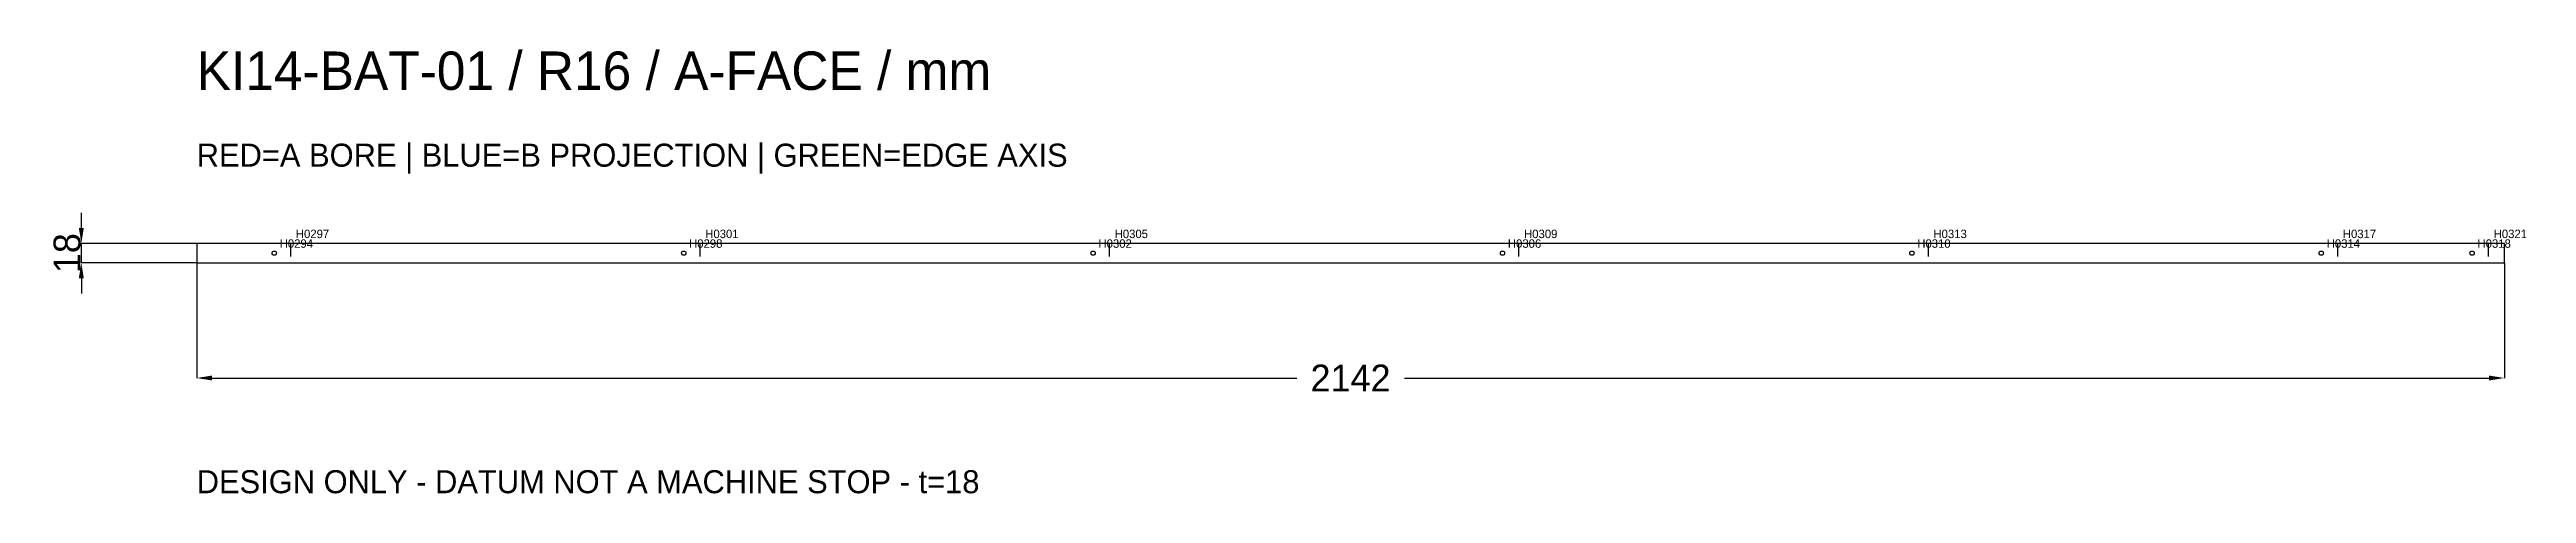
# Model space of a CAD drawing. Header units: millimetres. Extents: x -137 to 2162, y -215 to 198.
import ezdxf

# ---------------------------------------------------------------- set-up
doc = ezdxf.new("R2010")
doc.units = ezdxf.units.MM
for name, color, linetype in [('BORE_B', 5, 'Continuous'), ('CONTOUR', 7, 'Continuous'), ('EDGE_BORE', 3, 'Continuous'), ('TEXT', 7, 'Continuous')]:
    doc.layers.add(name, color=color, linetype=linetype)
doc.dimstyles.get("Standard").update_dxf_attribs({"dimtxt": 2.5, "dimasz": 2.5, "dimexe": 1.25, "dimexo": 0.625, "dimtad": 1, "dimcen": 2.5, "dimazin": 3, "dimtfac": 1, "dimtmove": 0, "dimatfit": 3})

# ---------------------------------------------------------------- blocks, each defined once
blk = doc.blocks.new('_CLOSEDFILLED')
at = {"color": 0, "linetype": 'BYBLOCK'}
blk.add_solid([(-1, 0.16), (0, 0), (-1, -0.16)], dxfattribs=at)
blk = doc.blocks.new('*D1')
at = {"color": 2}
for p, q in [((0, 0), (0, -107.1)), ((2142, 0), (2142, -107.1)), ((14.28, -107.1), (1021.02, -107.1)), ((1120.98, -107.1), (2127.72, -107.1))]:
    blk.add_line(p, q, dxfattribs=at)
at = {"layer": 'Defpoints'}
for p in [(0, 0), (2142, 0), (0, -107.1)]:
    blk.add_point(p, dxfattribs=at)
at = {"color": 2, "xscale": 14.280000000000001, "yscale": 14.280000000000001, "rotation": 180}
blk.add_blockref('_CLOSEDFILLED', (0, -107.1), dxfattribs=at)
at = {"color": 2, "xscale": 14.280000000000001, "yscale": 14.280000000000001}
blk.add_blockref('_CLOSEDFILLED', (2142, -107.1), dxfattribs=at)
at = {"color": 7, "insert": (1071, -107.1), "char_height": 24.99, "attachment_point": 5}
blk.add_mtext('2142', dxfattribs=at)
blk = doc.blocks.new('*D2')
at = {"color": 2}
for p, q in [((-107.1, 32.28), (-107.1, 46.56)), ((0, 18), (-107.1, 18)), ((-107.1, 0), (-107.1, 18)), ((0, 0), (-107.1, 0)), ((-107.1, -14.28), (-107.1, -28.56))]:
    blk.add_line(p, q, dxfattribs=at)
at = {"layer": 'Defpoints'}
for p in [(-107.1, 0), (0, 18), (0, 0)]:
    blk.add_point(p, dxfattribs=at)
at = {"color": 2, "xscale": 14.280000000000001, "yscale": 14.280000000000001}
for p, rotation in [((-107.1, 18), 270), ((-107.1, 0), 90)]:
    blk.add_blockref('_CLOSEDFILLED', p, dxfattribs=dict(at, rotation=rotation))
at = {"color": 7, "insert": (-120.22, 9), "char_height": 24.99, "attachment_point": 5, "rotation": 90}
blk.add_mtext('18', dxfattribs=at)

msp = doc.modelspace()

# ---------------------------------------------------------------- linework, layer by layer
at = {"layer": 'BORE_B'}
for centre in [(72, 9), (452, 9), (832, 9), (1212, 9), (1592, 9), (1972, 9), (2112, 9)]:
    msp.add_circle(centre, 2, dxfattribs=at)
at = {"layer": 'CONTOUR'}
msp.add_lwpolyline([(0, 0), (2142, 0), (2142, 18), (0, 18)], close=True, dxfattribs=at)
at = {"layer": 'EDGE_BORE'}
for p, q in [((87, 18), (87, 6)), ((467, 18), (467, 6)), ((847, 18), (847, 6)), ((1227, 18), (1227, 6)), ((1607, 18), (1607, 6)), ((1987, 18), (1987, 6)), ((2127, 18), (2127, 6))]:
    msp.add_line(p, q, dxfattribs=at)

# ---------------------------------------------------------------- texts
at = {"layer": 'TEXT'}
for s, height, p in [('KI14-BAT-01 / R16 / A-FACE / mm', 35.7, (0, 160.8)), ('RED=A BORE | BLUE=B PROJECTION | GREEN=EDGE AXIS', 21.42, (0, 89.4)), ('H0297', 7.854, (92, 23)), ('H0301', 7.854, (472, 23)), ('H0305', 7.854, (852, 23)), ('H0309', 7.854, (1232, 23)), ('H0313', 7.854, (1612, 23)), ('H0317', 7.854, (1992, 23)), ('H0321', 7.854, (2132, 23)), ('H0294', 7.854, (77, 14)), ('H0298', 7.854, (457, 14)), ('H0302', 7.854, (837, 14)), ('H0306', 7.854, (1217, 14)), ('H0310', 7.854, (1597, 14)), ('H0314', 7.854, (1977, 14)), ('H0318', 7.854, (2117, 14)), ('DESIGN ONLY - DATUM NOT A MACHINE STOP - t=18', 21.42, (0, -214.2))]:
    msp.add_text(s, height=height, dxfattribs=at).set_placement(p)

# ---------------------------------------------------------------- dimensions: what is measured, and where the dimension line sits
dim = msp.add_linear_dim(base=(-107.1, 0), p1=(0, 0), p2=(0, 18), angle=90, dimstyle='Standard', override={"dimtxt": 24.99, "dimasz": 14.28, "dimdec": 2, "dimclrd": 2, "dimclre": 2, "dimclrt": 7})
dim.commit()
dim.dimension.update_dxf_attribs({"geometry": '*D2', "text_midpoint": (-120.22, 9)})
dim = msp.add_linear_dim(base=(0, -107.1), p1=(0, 0), p2=(2142, 0), dimstyle='Standard', override={"dimtxt": 24.99, "dimasz": 14.28, "dimdec": 2, "dimclrd": 2, "dimclre": 2, "dimclrt": 7})
dim.commit()
dim.dimension.update_dxf_attribs({"geometry": '*D1', "text_midpoint": (1071, -107.1)})

doc.saveas('drawing.dxf')
